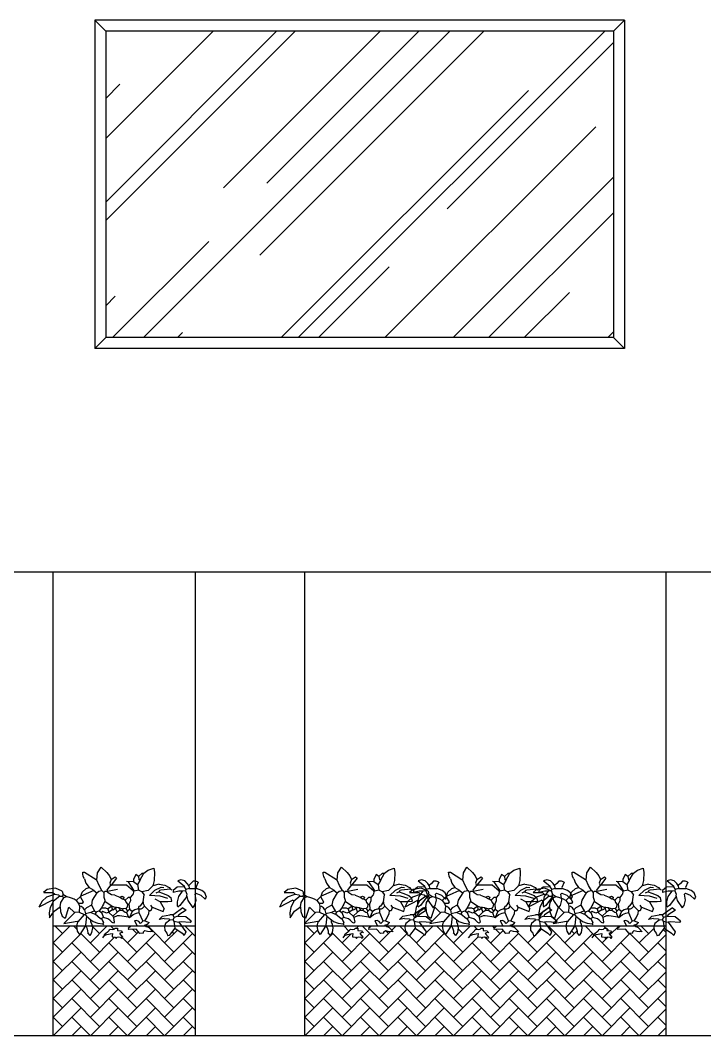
# Model space of a CAD drawing. Extents: x -165 to 197, y 154 to 653.
# Drawn here: x 42.557 to 45.684, y 460.847 to 465.487 of the extents above; entities that cross this region are included whole.
import ezdxf

# ---------------------------------------------------------------- set-up
doc = ezdxf.new("R2010")
doc.units = 0
doc.header["$MEASUREMENT"] = 0
doc.layers.get('0').update_dxf_attribs({"linetype": 'CONTINUOUS'})
doc.layers.add('AIT-PAREDE', color=4, linetype='CONTINUOUS', lineweight=30)
doc.layers.add('FININHA', color=251, linetype='CONTINUOUS', lineweight=25)
doc.layers.add('AIT-VEGETAÇÃO 25', color=92, linetype='CONTINUOUS')
doc.layers.add('REVESTIMENTO', color=9, linetype='CONTINUOUS')

# ---------------------------------------------------------------- blocks, each defined once
blk = doc.blocks.new('BUSCH1')
for p, q in [((-6.87, 7.43), (-6.56, 7.43)), ((-6.85, 7.18), (-6.87, 7.43)), ((-6.78, 6.73), (-6.85, 7.18)), ((-6.56, 7.43), (-4.64, 6.2)), ((-4.49, 6.13), (-4.38, 7.36)), ((-4.38, 7.36), (-3.78, 8.29)), ((-3.78, 8.29), (-2.83, 7.4)), ((-2.83, 7.4), (-2.4, 6.84)), ((-2.4, 6.84), (-2.1, 6.2)), ((2.05, 7.05), (1.66, 6.2)), ((2.51, 6.74), (2.05, 7.05)), ((2.51, 6.74), (3.12, 7.28)), ((2.74, 6.05), (3.42, 7.29)), ((3.12, 7.28), (3.43, 7.28)), ((3.42, 7.29), (4.09, 7.8)), ((4.09, 7.8), (5.08, 8.14)), ((5.08, 8.14), (5.19, 7.4)), ((5.19, 7.4), (5.11, 6.07)), ((-6.56, 6.36), (-6.78, 6.73)), ((-6.56, 6.36), (-6.33, 5.59)), ((-6.33, 5.59), (-5.79, 4.9)), ((-4.64, 6.2), (-4.49, 6.13)), ((-4.1, 5.22), (-4.49, 6.13)), ((-3.64, 4.36), (-4.1, 5.22)), ((-2.18, 5.28), (-2.8, 4.43)), ((-2.1, 6.2), (-2.34, 5.59)), ((-2.34, 5.59), (-2.18, 5.28)), ((-2.18, 5.28), (-2.1, 5.28)), ((-2.1, 6.2), (-1.41, 6.66)), ((-1.18, 6.43), (-2.1, 5.28)), ((-2.1, 5.28), (-2.03, 5.28)), ((0.46, 5.28), (-2.03, 5.28)), ((-1.41, 6.66), (-1.18, 6.43)), ((1.66, 4.28), (0.46, 5.28)), ((0.74, 5.82), (0.51, 5.9)), ((1.66, 5.9), (0.74, 5.82)), ((0.74, 5.82), (1.79, 4.24)), ((1.66, 6.2), (1.66, 5.9)), ((1.66, 5.9), (2.35, 5.36)), ((2.74, 6.05), (2.35, 5.36)), ((2.35, 5.36), (2.51, 4.43)), ((2.51, 6.74), (2.58, 6.2)), ((2.58, 6.2), (2.74, 6.05)), ((4.89, 5.13), (4.12, 4.36)), ((5.11, 6.07), (4.89, 5.13)), ((5.97, 5.43), (4.89, 5.13)), ((4.89, 5.13), (4.89, 5.2)), ((5.97, 5.43), (6.92, 5.29)), ((6.92, 5.29), (7.66, 4.85)), ((9.64, 6.15), (9.09, 6.01)), ((9.09, 6.01), (10.16, 5.16)), ((10.27, 6), (9.64, 6.15)), ((10.16, 5.16), (10.16, 5.01)), ((10.7, 5.55), (10.27, 6)), ((10.93, 5.24), (10.7, 5.55)), ((11.32, 5.55), (10.93, 5.24)), ((10.93, 5.24), (11.01, 4.7)), ((11.68, 5.92), (11.32, 5.55)), ((12.11, 5.96), (11.68, 5.92)), ((12.55, 5.78), (12.11, 5.96)), ((12.55, 5.78), (12.16, 4.85)), ((-12.83, 4.56), (-13.44, 4.03)), ((-13.42, 4.05), (-11.87, 4.05)), ((-12.88, 3.32), (-11.56, 3.74)), ((-11.47, 4.74), (-12.83, 4.56)), ((-11.87, 4.05), (-11.56, 3.74)), ((-10.71, 3.44), (-11.79, 2.59)), ((-11.56, 3.74), (-10.95, 3.67)), ((-10.31, 4.25), (-11.47, 4.74)), ((-10.95, 3.67), (-10.71, 3.44)), ((-10.71, 3.44), (-10.33, 3.44)), ((-10.18, 3.67), (-10.33, 3.44)), ((-10.02, 3.13), (-10.33, 3.44)), ((-10.31, 4.25), (-10.18, 3.67)), ((-9.68, 3.34), (-10.19, 3.69)), ((-7.26, 3.28), (-6.99, 4.11)), ((-6.79, 3.59), (-7.18, 3.44)), ((-6.99, 4.11), (-6.32, 4.7)), ((-5.03, 4.36), (-6.79, 3.59)), ((-6.32, 4.7), (-5.79, 4.9)), ((-5.79, 4.9), (-5.03, 4.43)), ((-4.49, 3.97), (-5.26, 2.74)), ((-5.03, 4.43), (-5.03, 4.36)), ((-5.03, 4.36), (-4.49, 3.97)), ((-4.49, 3.97), (-4.17, 4.25)), ((-4.17, 4.25), (-3.64, 4.36)), ((-3.64, 4.36), (-3.33, 4.05)), ((-3.18, 4.2), (-3.33, 4.05)), ((-3.33, 4.05), (-3.33, 3.28)), ((-2.8, 4.2), (-3.18, 4.2)), ((-2.8, 4.43), (-2.72, 4.28)), ((-2.72, 4.28), (-2.8, 4.2)), ((-2.58, 3.96), (-2.8, 4.2)), ((-2.72, 4.28), (-1.03, 4.59)), ((-2.05, 3.66), (-2.58, 3.96)), ((-1.49, 3.59), (-2.05, 3.66)), ((-1.49, 3.59), (-0.64, 3.28)), ((-0.64, 3.28), (-0.26, 3.44)), ((-0.26, 3.44), (0.05, 3.28)), ((1.51, 3.67), (1.12, 3.2)), ((1.59, 3.74), (1.51, 3.67)), ((1.66, 4.2), (1.59, 3.74)), ((1.66, 4.2), (1.66, 4.28)), ((2.51, 4.43), (1.79, 4.24)), ((3.05, 4.13), (2.51, 4.43)), ((4.12, 4.36), (3.05, 4.13)), ((3.05, 4.13), (3.43, 3.67)), ((3.28, 2.44), (3.43, 3.67)), ((4.34, 3.53), (5.27, 4.45)), ((6.13, 3.43), (4.34, 3.53)), ((5.27, 4.45), (6.3, 4.92)), ((5.89, 4.13), (5.43, 3.9)), ((6.04, 4.36), (5.89, 4.13)), ((5.89, 4.13), (6.51, 3.9)), ((6.27, 4.43), (6.04, 4.36)), ((7.44, 3.04), (6.13, 3.43)), ((7.89, 4.59), (6.27, 4.43)), ((6.3, 4.92), (6.78, 4.87)), ((6.51, 3.9), (7.51, 3.51)), ((7.51, 3.51), (7.97, 3.13)), ((7.66, 4.85), (7.89, 4.59)), ((7.89, 4.59), (8.12, 4.51)), ((9.01, 4.93), (8.32, 4.39)), ((8.32, 4.39), (8.32, 4.01)), ((9.28, 4.26), (8.32, 4.01)), ((10.16, 5.01), (9.01, 4.93)), ((9.86, 4.24), (9.21, 3.34)), ((9.86, 4.24), (9.28, 4.26)), ((10.39, 4.32), (9.86, 4.24)), ((10.16, 5.01), (10.47, 4.55)), ((10.47, 4.55), (10.39, 4.32)), ((10.39, 4.32), (10.62, 3.78)), ((11.01, 4.7), (10.47, 4.55)), ((10.62, 3.78), (10.55, 3.55)), ((10.55, 3.55), (10.62, 3.39)), ((11.01, 4.7), (12.24, 4.7)), ((12.16, 3.93), (12.01, 3.78)), ((12.18, 2.74), (12.01, 3.78)), ((12.16, 4.85), (12.24, 4.7)), ((12.16, 3.93), (12.99, 3.59)), ((13.13, 4.37), (12.24, 4.7)), ((12.99, 3.59), (13.7, 2.93)), ((13.63, 3.96), (13.13, 4.37)), ((13.93, 3.24), (13.63, 3.96)), ((-11.95, 2.74), (-14.23, 1.55)), ((-13.71, 2.59), (-14.23, 1.55)), ((-13.73, 2.55), (-12.88, 3.32)), ((-11.79, 2.59), (-12.32, 1.49)), ((-11.79, 2.59), (-11.95, 2.74)), ((-10.68, 1.61), (-10.56, 2.38)), ((-10.56, 2.38), (-10.04, 3.14)), ((-9.63, 3.32), (-10.02, 3.13)), ((-8.75, 3.09), (-9.68, 3.34)), ((-8.33, 2.9), (-8.75, 3.09)), ((-7.95, 2.67), (-8.33, 2.9)), ((-7.26, 3.36), (-7.95, 2.67)), ((-7.95, 2.67), (-7.56, 2.21)), ((-6.95, 2.21), (-7.56, 2.21)), ((-7.56, 2.21), (-7.41, 1.74)), ((-7.41, 1.74), (-7.49, 0.74)), ((-7.14, 1.7), (-7.41, 1.74)), ((-7.26, 3.36), (-7.26, 3.28)), ((-7.26, 3.28), (-6.79, 2.44)), ((-6.79, 2.44), (-6.95, 2.21)), ((-5.41, 1.9), (-6.26, 1.44)), ((-5.26, 2.74), (-5.41, 1.9)), ((-5.41, 1.9), (-4.87, 0.98)), ((-3.57, 1.82), (-3.72, 1.44)), ((-3.41, 2.05), (-3.57, 1.82)), ((-3.18, 2.59), (-3.41, 2.05)), ((-3.33, 3.28), (-3.18, 2.74)), ((-3.18, 2.74), (-3.18, 2.59)), ((-3.18, 2.59), (-1.95, 1.74)), ((-1.95, 1.74), (-2.03, 1.67)), ((-1.95, 1.74), (-1.49, 1.59)), ((-0.64, 3.28), (-0.18, 2.97)), ((-0.18, 2.97), (-0.03, 2.97)), ((0.05, 3.28), (-0.03, 2.97)), ((-0.03, 2.97), (0.28, 2.74)), ((0.74, 3.2), (0.28, 2.74)), ((0.28, 2.74), (0.43, 2.36)), ((0.43, 2.36), (0.66, 2.05)), ((0.66, 2.05), (0.59, 1.59)), ((0.66, 2.05), (0.89, 2.05)), ((1.12, 3.2), (0.74, 3.2)), ((1.13, 2.63), (0.89, 2.05)), ((0.89, 2.05), (0.97, 1.21)), ((1.12, 3.2), (1.13, 2.63)), ((2.58, 1.74), (2.58, 1.67)), ((2.74, 1.74), (2.58, 1.67)), ((3.05, 2.13), (2.74, 1.74)), ((3.28, 2.44), (3.05, 2.21)), ((3.05, 2.21), (3.05, 2.13)), ((3.51, 1.74), (3.12, 1.36)), ((3.28, 2.44), (3.28, 2.21)), ((3.28, 2.21), (3.51, 1.74)), ((3.51, 1.74), (4.28, 0.98)), ((4.81, 1.59), (4.58, 1.9)), ((6.12, 2.44), (5.28, 2.9)), ((6.12, 2.44), (6.2, 2.51)), ((6.12, 2.44), (6.81, 1.28)), ((6.2, 2.51), (7.43, 2.51)), ((7.43, 2.51), (8.12, 2.59)), ((8.12, 2.59), (7.97, 3.13)), ((9.21, 3.34), (9, 2.45)), ((9, 2.45), (9.01, 1.78)), ((9.01, 1.78), (9.16, 1.62)), ((9.47, 1.86), (9.16, 1.62)), ((10.62, 3.39), (9.47, 1.86)), ((10.62, 3.39), (10.77, 2.67)), ((10.77, 2.67), (11.62, 1.47)), ((11.62, 1.47), (11.93, 1.86)), ((11.93, 1.86), (12.18, 2.74)), ((13.7, 2.93), (13.93, 3.24)), ((-12.32, 1.49), (-12.49, 0.6)), ((-12.49, 0.6), (-12.43, -0.22)), ((-12.43, -0.22), (-11.7, 0.9)), ((-11.7, 0.9), (-10.68, 1.61)), ((-10.68, 1.61), (-10.63, 0.84)), ((-10.63, 0.84), (-10.35, 0.07)), ((-10.35, 0.07), (-9.84, -0.28)), ((-8.18, 0.67), (-10.03, -1.19)), ((-9.77, -0.26), (-9.18, 1.59)), ((-9.18, 1.59), (-8.33, 0.74)), ((-8.33, 0.74), (-8.18, 0.67)), ((-7.49, 0.74), (-8.18, 0.67)), ((-6.64, 0.36), (-7.72, -0.87)), ((-7.49, 0.74), (-6.64, 0.36)), ((-6.82, 1.48), (-7.14, 1.7)), ((-6.56, 1.13), (-6.82, 1.48)), ((-6.64, 0.36), (-6.49, 0.36)), ((-6.26, 1.44), (-6.56, 1.13)), ((-6.56, 1.13), (-6.41, 0.44)), ((-6.41, 0.44), (-6.49, 0.36)), ((-6.49, 0.36), (-6.26, 0.05)), ((-5.49, 0.67), (-6.41, 0.44)), ((-6.26, 0.05), (-6.41, -1.48)), ((-6.26, 0.05), (-5.49, -0.56)), ((-4.87, 0.98), (-5.49, 0.67)), ((-5.49, 0.67), (-4.95, 0.44)), ((-4.95, 0.44), (-4.8, 0.44)), ((-4.87, 0.98), (-4.64, 0.74)), ((-4.64, 0.74), (-4.8, 0.44)), ((-4.8, 0.44), (-3.87, -0.33)), ((-4.1, 0.98), (-4.64, 0.74)), ((-3.72, 1.44), (-4.1, 0.98)), ((-4.1, 0.98), (-3.72, 0.67)), ((-3.72, 1.44), (-3.03, 1.44)), ((-3.49, 0.82), (-3.72, 0.67)), ((-3.72, 0.67), (-3.41, -0.18)), ((-2.87, 0.59), (-3.49, 0.82)), ((-3.03, 1.44), (-2.64, 1.28)), ((-2.49, 0.74), (-2.87, 0.59)), ((-2.03, 1.67), (-2.64, 1.28)), ((-2.64, 1.28), (-2.57, 0.9)), ((-2.57, 0.9), (-2.49, 0.74)), ((-1.87, 1.13), (-2.49, 0.74)), ((-2.49, 0.74), (-2.49, 0.67)), ((-2.49, 0.67), (-1.8, 0.05)), ((-2.03, 1.67), (-1.95, 1.28)), ((-1.95, 1.28), (-1.87, 1.13)), ((-1.8, 1.05), (-1.87, 1.13)), ((-1.34, 1.36), (-1.8, 1.05)), ((-1.11, 0.74), (-1.8, 0.05)), ((-1.8, 0.05), (-1.72, -0.18)), ((-1.07, 0.1), (-1.73, -0.16)), ((-1.49, 1.59), (-1.34, 1.36)), ((-1.49, 1.59), (-1.18, 1.59)), ((-1.18, 1.59), (-1.34, 1.36)), ((-1.34, 1.36), (-1.34, 1.28)), ((-1.34, 1.28), (-1.11, 0.74)), ((-1.18, 1.59), (-0.87, 1.51)), ((-0.57, 1.05), (-1.11, 0.74)), ((-0.72, 0.13), (-1.07, 0.1)), ((-0.87, 1.51), (-0.11, 1.28)), ((-0.87, 1.51), (-0.57, 1.05)), ((0.82, -0.1), (-0.72, 0.13)), ((-0.57, 1.05), (-0.18, 1.05)), ((-0.11, 1.28), (-0.18, 1.05)), ((-0.18, 1.05), (0.28, 0.74)), ((0.36, 1.36), (-0.11, 1.28)), ((0.28, 0.74), (0.51, 0.67)), ((0.59, 1.59), (0.36, 1.36)), ((0.36, 1.36), (0.66, 0.9)), ((0.66, 0.9), (0.51, 0.67)), ((0.51, 0.67), (0.82, -0.1)), ((0.97, 1.21), (0.66, 0.9)), ((0.97, 1.21), (1.43, 0.9)), ((1.43, 0.82), (0.97, -0.18)), ((0.97, -0.18), (1.59, 0.34)), ((1.89, 1.13), (1.43, 0.82)), ((1.43, 0.9), (1.43, 0.82)), ((1.59, 0.34), (2.16, 0.59)), ((2.43, 1.28), (1.89, 1.13)), ((2.16, 0.59), (2.58, 0.67)), ((2.58, 1.67), (2.43, 1.28)), ((2.43, 1.28), (2.58, 1.21)), ((2.89, 1.21), (2.58, 1.21)), ((2.58, 1.21), (2.58, 0.67)), ((2.58, 0.67), (3.2, -0.79)), ((3.12, 1.36), (2.89, 1.21)), ((3.88, -0.24), (4.22, 0.53)), ((4.22, 0.53), (4.28, 0.98)), ((4.58, 0.98), (4.28, 0.98)), ((4.81, 1.59), (4.58, 0.98)), ((4.81, 1.59), (6.66, 0.82)), ((5.96, -0.48), (6.53, 0.08)), ((6.53, 0.08), (7.74, 0.28)), ((6.66, 0.82), (6.81, 1.28)), ((8.27, 0.28), (7.74, 0.28)), ((8.27, 0.36), (8.35, 0.36)), ((8.27, 0.36), (8.27, 0.28)), ((8.35, 0.36), (8.27, 0.28)), ((8.27, 0.28), (8.27, 0.21)), ((8.27, 0.21), (8.5, -0.18)), ((8.35, 0.36), (8.43, 0.36)), ((9.97, 1.44), (8.43, 0.36)), ((9.12, 0.05), (8.5, -0.18)), ((9.16, 1.62), (9.09, 1.55)), ((9.27, 0.28), (9.12, 0.05)), ((9.12, 0.05), (10.43, -0.02)), ((10.5, 1.05), (9.27, 0.28)), ((9.97, 1.44), (10.5, 1.05)), ((-10.03, -1.19), (-7.79, -0.79)), ((-7.89, -1.61), (-7.72, -0.87)), ((-7.73, -2.46), (-7.89, -1.61)), ((-7.79, -0.79), (-7.72, -0.87)), ((-6.49, -1.64), (-7.36, -3)), ((-6.41, -1.48), (-6.49, -1.64)), ((-6.41, -1.48), (-6.18, -1.89)), ((-5.49, -0.56), (-5.49, -0.64)), ((-5.49, -0.56), (-5.13, -0.82)), ((-5.49, -0.95), (-5.49, -0.64)), ((-5.29, -1.32), (-5.49, -0.95)), ((-5.19, -1.92), (-5.29, -1.32)), ((-5.13, -0.82), (-4.33, -1.14)), ((-4.33, -1.14), (-3.49, -1.25)), ((-3.87, -0.33), (-3.72, -0.33)), ((-3.41, -0.18), (-3.72, -0.33)), ((-3.72, -0.33), (-3.57, -0.72)), ((-3.57, -0.72), (-3.41, -1.02)), ((-3.57, -1.25), (-3.49, -1.25)), ((-3.41, -1.02), (-3.49, -1.25)), ((-3.49, -1.25), (-3.41, -1.41)), ((-2.63, -0.41), (-3.41, -0.18)), ((-2.32, -0.62), (-2.63, -0.41)), ((-1.95, -1.02), (-2.32, -0.62)), ((-1.72, -1.1), (-1.95, -1.02)), ((-1.72, -0.18), (-1.57, -0.95)), ((-1.57, -0.95), (-1.72, -1.1)), ((1.2, -1.64), (0.74, -2.02)), ((0.82, -0.1), (0.97, -0.18)), ((2.12, -1.64), (1.2, -1.64)), ((2.18, -0.68), (1.82, -0.72)), ((1.82, -0.72), (2.2, -1.48)), ((2.2, -1.48), (2.12, -1.64)), ((2.54, -0.83), (2.18, -0.68)), ((2.82, -1.18), (2.54, -0.83)), ((3.2, -0.79), (2.82, -1.18)), ((3.58, -0.72), (3.2, -0.79)), ((3.51, -1.48), (3.86, -1.35)), ((3.81, -1.72), (3.51, -1.48)), ((3.58, -0.72), (3.88, -0.24)), ((3.58, -0.72), (4.28, -1.02)), ((3.86, -1.35), (4.13, -1.2)), ((4.13, -1.2), (4.28, -1.02)), ((6.81, -0.33), (5.96, -0.48)), ((6.81, -0.33), (7.58, -0.41)), ((7.04, -1.18), (6.88, -1.7)), ((6.88, -1.7), (6.92, -2.37)), ((7.74, -0.64), (7.04, -1.18)), ((7.58, -0.41), (7.74, -0.64)), ((8.27, -0.56), (7.74, -0.64)), ((8.5, -0.18), (8.27, -0.56)), ((8.27, -0.56), (8.43, -0.79)), ((8.43, -0.79), (9.27, -0.95)), ((8.43, -0.79), (8.58, -1.95)), ((9.66, -0.87), (9.27, -0.95)), ((9.27, -0.95), (10.43, -2.56)), ((11.2, -1.02), (9.66, -0.87)), ((10.43, -0.02), (11.35, -0.72)), ((11.35, -0.72), (11.2, -1.02)), ((-7.36, -3), (-7.73, -2.46)), ((-6.18, -1.89), (-6.05, -2.39)), ((-6.05, -2.39), (-6.03, -2.72)), ((-5.64, -3.18), (-6.03, -2.72)), ((-5.64, -3.18), (-5.32, -2.69)), ((-5.32, -2.69), (-5.19, -1.92)), ((-3.26, -3.18), (-3.57, -3.56)), ((-2.72, -2.64), (-3.26, -3.1)), ((-3.26, -3.18), (-2.8, -3)), ((-3.26, -3.1), (-3.26, -3.18)), ((-2.8, -3), (-2.24, -2.91)), ((-2.49, -2.41), (-2.72, -2.64)), ((-2.41, -2.25), (-2.49, -2.33)), ((-2.49, -2.33), (-2.49, -2.41)), ((-2.41, -2.25), (-2.26, -2.1)), ((-2.26, -2.1), (-1.88, -2.2)), ((-2.24, -2.91), (-1.87, -2.87)), ((-1.87, -2.87), (-1.95, -3.33)), ((-1.95, -3.33), (-1.95, -3.41)), ((-1.95, -3.41), (-1.41, -3.48)), ((-1.88, -2.2), (-1.58, -2.1)), ((-1.58, -2.1), (-1.41, -1.95)), ((-1.41, -1.95), (-1.03, -1.95)), ((-1.11, -3.49), (-0.85, -3.41)), ((-1.03, -1.95), (-1.03, -2.33)), ((-1.03, -2.33), (-0.41, -2.41)), ((-0.85, -3.41), (-0.53, -3.46)), ((-0.26, -2.64), (-0.72, -2.87)), ((-0.72, -2.87), (-0.18, -3.48)), ((-0.41, -2.41), (-0.26, -2.64)), ((-0.11, -2.72), (-0.26, -2.64)), ((0.74, -2.02), (0.82, -2.18)), ((2.12, -2.1), (0.82, -2.18)), ((2.74, -2.87), (2.12, -2.1)), ((3.35, -2.79), (2.74, -2.87)), ((3.35, -2.56), (3.58, -2.33)), ((3.35, -2.79), (3.35, -2.56)), ((3.58, -2.33), (4.01, -2.47)), ((3.96, -1.74), (3.81, -1.72)), ((4.27, -1.91), (3.96, -1.74)), ((4.01, -2.47), (4.46, -2.51)), ((4.63, -2.22), (4.27, -1.91)), ((4.46, -2.51), (4.81, -2.48)), ((4.81, -2.48), (4.63, -2.22)), ((4.81, -2.48), (4.89, -2.56)), ((6.92, -2.37), (7.27, -2.79)), ((7.27, -2.79), (7.43, -3.25)), ((7.66, -3.18), (7.43, -3.25)), ((8.58, -1.95), (7.66, -3.18)), ((8.58, -1.95), (9.81, -2.79)), ((9.81, -2.79), (10.2, -3.18)), ((10.43, -2.56), (10.2, -3.18)), ((-1.41, -3.48), (-1.26, -3.71)), ((-1.26, -3.71), (-1.11, -3.49)), ((-0.53, -3.46), (-0.34, -3.71)), ((-0.18, -3.48), (-0.34, -3.71))]:
    blk.add_line(p, q)
for centre, start, end in [((0.46, 5.28), 49.844, 89.647), ((-10.31, 4.25), 12.8043, 67.5333)]:
    blk.add_arc(centre, 0.00000961, start, end)

msp = doc.modelspace()

# ---------------------------------------------------------------- hatches: boundary and pattern name
at = {"layer": 'FININHA'}
h = msp.add_hatch(dxfattribs=at)
h.set_pattern_fill('AR-RROOF', color=256, scale=0.5, angle=45, style=0)
h.set_pattern_definition([(45, (31.58763, 461.6972), (0.424264, 1.13137), [7.5, -1, 2.5, -0.5]), (45, (31.8811, 462.3442), (-0.82378, 0.116673), [1.5, -0.165, 3, -0.375]), (45, (31.4639, 462.1745), (1.601597, 2.0753584), [4, -0.7, 2, -0.5])])
h.paths.add_polyline_path([(45.2675, 465.4372), (42.9475, 465.4372), (42.9475, 464.0372), (45.2675, 464.0372)])
h.paths.add_polyline_path([(41.5775, 465.4372), (39.4175, 465.4372), (39.4175, 464.0372), (41.5775, 464.0372)])
h.paths.add_polyline_path([(37.9475, 465.4372), (34.5475, 465.4372), (34.5475, 464.0372), (37.9475, 464.0372)])
h.paths.add_polyline_path([(33.4876, 465.4372), (32.2376, 465.4372), (32.2376, 464.0372), (33.4876, 464.0372)])
h.paths.add_polyline_path([(37.1075, 462.5972), (35.2075, 462.5972), (35.2075, 461.6972), (37.1075, 461.6972)])
at = {"layer": 'REVESTIMENTO'}
h = msp.add_hatch(dxfattribs=at)
h.set_pattern_fill('AR-HBONE', color=256, scale=0.015, style=0)
h.set_pattern_definition([(45, (42.70752, 460.847204), (0, 0.084853), [0.18, -0.06]), (135, (42.749944, 460.88963), (0, 0.084853), [0.18, -0.06])])
h.paths.add_polyline_path([(43.3575, 461.3472), (43.2949, 461.3472), (43.3127, 461.3222), (43.3065, 461.3055), (43.296, 461.3159), (43.2626, 461.3389), (43.2375, 461.3055), (43.2312, 461.3034), (43.227, 461.3159), (43.2173, 461.3275), (43.2162, 461.3472), (43.1303, 461.3472), (43.133, 461.3452), (43.137, 461.3444), (43.1455, 461.34), (43.1551, 461.3315), (43.1602, 461.3243), (43.1602, 461.3243), (43.1505, 461.3235), (43.1382, 461.3247), (43.1267, 461.3285), (43.1204, 461.3222), (43.1204, 461.3159), (43.1037, 461.3138), (43.087, 461.3347), (43.0515, 461.3326), (43.0494, 461.3368), (43.0618, 461.3472), (42.8869, 461.3472), (42.8881, 461.3396), (42.8845, 461.3186), (42.8759, 461.3055), (42.8654, 461.318), (42.8649, 461.3268), (42.8613, 461.3403), (42.8574, 461.3472), (42.8529, 461.3472), (42.829, 461.3104), (42.8192, 461.325), (42.8151, 461.3472), (42.7075, 461.3472), (42.7075, 460.8472), (43.3575, 460.8472)])
h.paths.add_polyline_path([(43.0201, 461.2908), (43.0148, 461.2977), (43.0063, 461.2992), (42.9991, 461.2969), (42.995, 461.2908), (42.9909, 461.2971), (42.9762, 461.2992), (42.9762, 461.3013), (42.9783, 461.3138), (42.9684, 461.3126), (42.9531, 461.3104), (42.9407, 461.3055), (42.9407, 461.3076), (42.9553, 461.3201), (42.9616, 461.3264), (42.9616, 461.3285), (42.9637, 461.3305), (42.9679, 461.3347), (42.9781, 461.3321), (42.9863, 461.3347), (42.9909, 461.3389), (43.0013, 461.3389), (43.0013, 461.3285), (43.018, 461.3264), (43.0222, 461.3201), (43.0097, 461.3138), (43.0243, 461.2971)], flags=16)
h = msp.add_hatch(dxfattribs=at)
h.set_pattern_fill('AR-HBONE', color=256, scale=0.015, style=0)
h.set_pattern_definition([(45, (43.85752, 460.847204), (0, 0.0848528), [0.18, -0.06]), (135, (43.899944, 460.88963), (0, 0.0848528), [0.18, -0.06])])
h.paths.add_polyline_path([(45.5075, 461.3326), (45.4983, 461.3389), (45.4733, 461.3055), (45.467, 461.3034), (45.4628, 461.3159), (45.453, 461.3275), (45.452, 461.3472), (45.3661, 461.3472), (45.3688, 461.3452), (45.3728, 461.3444), (45.3813, 461.34), (45.3909, 461.3315), (45.3959, 461.3243), (45.3959, 461.3243), (45.3862, 461.3235), (45.374, 461.3247), (45.3625, 461.3285), (45.3562, 461.3222), (45.3562, 461.3159), (45.3395, 461.3138), (45.3228, 461.3347), (45.2872, 461.3326), (45.2852, 461.3368), (45.2976, 461.3472), (45.1227, 461.3472), (45.1238, 461.3396), (45.1203, 461.3186), (45.1117, 461.3055), (45.1012, 461.318), (45.1006, 461.3268), (45.0971, 461.3403), (45.0932, 461.3472), (45.0886, 461.3472), (45.0648, 461.3104), (45.0549, 461.325), (45.0508, 461.3472), (44.9661, 461.3472), (44.984, 461.3222), (44.9777, 461.3055), (44.9673, 461.3159), (44.9338, 461.3389), (44.9088, 461.3055), (44.9025, 461.3034), (44.8983, 461.3159), (44.8885, 461.3275), (44.8875, 461.3472), (44.8016, 461.3472), (44.8043, 461.3452), (44.8083, 461.3444), (44.8168, 461.34), (44.8264, 461.3315), (44.8314, 461.3243), (44.8314, 461.3243), (44.8217, 461.3235), (44.8095, 461.3247), (44.798, 461.3285), (44.7917, 461.3222), (44.7917, 461.3159), (44.775, 461.3138), (44.7583, 461.3347), (44.7227, 461.3326), (44.7207, 461.3368), (44.7331, 461.3472), (44.5582, 461.3472), (44.5593, 461.3396), (44.5558, 461.3186), (44.5472, 461.3055), (44.5367, 461.318), (44.5361, 461.3268), (44.5326, 461.3403), (44.5287, 461.3472), (44.5241, 461.3472), (44.5003, 461.3104), (44.4904, 461.325), (44.4863, 461.3472), (44.3932, 461.3472), (44.4111, 461.3222), (44.4048, 461.3055), (44.3943, 461.3159), (44.3609, 461.3389), (44.3358, 461.3055), (44.3295, 461.3034), (44.3254, 461.3159), (44.3156, 461.3275), (44.3146, 461.3472), (44.2286, 461.3472), (44.2313, 461.3452), (44.2354, 461.3444), (44.2438, 461.34), (44.2534, 461.3315), (44.2585, 461.3243), (44.2585, 461.3243), (44.2488, 461.3235), (44.2365, 461.3247), (44.225, 461.3285), (44.2188, 461.3222), (44.2188, 461.3159), (44.202, 461.3138), (44.1853, 461.3347), (44.1498, 461.3326), (44.1477, 461.3368), (44.1602, 461.3472), (43.9852, 461.3472), (43.9864, 461.3396), (43.9828, 461.3186), (43.9742, 461.3055), (43.9638, 461.318), (43.9632, 461.3268), (43.9596, 461.3403), (43.9557, 461.3472), (43.9512, 461.3472), (43.9274, 461.3104), (43.9175, 461.325), (43.9134, 461.3472), (43.8575, 461.3472), (43.8575, 460.8472), (45.5075, 460.8472)])
h.paths.add_polyline_path([(45.2559, 461.2908), (45.2506, 461.2977), (45.242, 461.2992), (45.2349, 461.2969), (45.2308, 461.2908), (45.2266, 461.2971), (45.2117, 461.2992), (45.2141, 461.3138), (45.2042, 461.3126), (45.1888, 461.3104), (45.1765, 461.3055), (45.1765, 461.3076), (45.1911, 461.3201), (45.1974, 461.3264), (45.1974, 461.3285), (45.1995, 461.3305), (45.2036, 461.3347), (45.2138, 461.3321), (45.222, 461.3347), (45.2266, 461.3389), (45.2371, 461.3389), (45.2371, 461.3285), (45.2538, 461.3264), (45.258, 461.3201), (45.2454, 461.3138), (45.2601, 461.2971)], flags=16)
h.paths.add_polyline_path([(44.6956, 461.2971), (44.6914, 461.2908), (44.6861, 461.2977), (44.6775, 461.2992), (44.6704, 461.2969), (44.6663, 461.2908), (44.6621, 461.2971), (44.6472, 461.2992), (44.6496, 461.3138), (44.6397, 461.3126), (44.6243, 461.3104), (44.612, 461.3055), (44.612, 461.3076), (44.6266, 461.3201), (44.6329, 461.3264), (44.6329, 461.3285), (44.635, 461.3305), (44.6391, 461.3347), (44.6493, 461.3321), (44.6575, 461.3347), (44.6621, 461.3389), (44.6726, 461.3389), (44.6726, 461.3285), (44.6893, 461.3264), (44.6935, 461.3201), (44.6809, 461.3138)], flags=16)
h.paths.add_polyline_path([(44.1226, 461.2971), (44.1184, 461.2908), (44.1132, 461.2977), (44.1046, 461.2992), (44.0974, 461.2969), (44.0934, 461.2908), (44.0892, 461.2971), (44.0742, 461.2992), (44.0766, 461.3138), (44.0667, 461.3126), (44.0514, 461.3104), (44.039, 461.3055), (44.039, 461.3076), (44.0536, 461.3201), (44.0599, 461.3264), (44.0599, 461.3285), (44.062, 461.3305), (44.0662, 461.3347), (44.0764, 461.3321), (44.0846, 461.3347), (44.0892, 461.3389), (44.0996, 461.3389), (44.0996, 461.3285), (44.1163, 461.3264), (44.1205, 461.3201), (44.108, 461.3138)], flags=16)

# ---------------------------------------------------------------- linework, layer by layer
at = {"layer": 'AIT-PAREDE'}
for p, q in [((20.3963, 462.9672), (49.0075, 462.9672)), ((42.7075, 460.8472), (42.7075, 462.9672)), ((43.3575, 460.8472), (43.3575, 462.9672)), ((43.8575, 460.8472), (43.8575, 462.9672)), ((45.5075, 460.8472), (45.5075, 462.9672)), ((53.0036, 460.8472), (38.2575, 460.8472))]:
    msp.add_line(p, q, dxfattribs=at)
at = {"layer": 'FININHA'}
for p, q in [((42.8975, 465.4872), (42.8975, 463.9872)), ((45.3175, 465.4872), (42.8975, 465.4872)), ((42.9475, 465.4372), (42.8975, 465.4872)), ((45.2675, 465.4372), (45.3175, 465.4872)), ((45.3175, 465.4872), (45.3175, 463.9872)), ((45.2675, 465.4372), (42.9475, 465.4372)), ((42.9475, 465.4372), (42.9475, 464.0372)), ((45.2675, 465.4372), (45.2675, 464.0372)), ((42.9475, 464.0372), (42.8975, 463.9872)), ((45.2675, 464.0372), (42.9475, 464.0372)), ((45.2675, 464.0372), (45.3175, 463.9872)), ((45.3175, 463.9872), (42.8975, 463.9872))]:
    msp.add_line(p, q, dxfattribs=at)
at = {"layer": 'REVESTIMENTO'}
for p, q in [((43.3575, 461.3472), (42.7075, 461.3472)), ((45.5075, 461.3472), (43.8575, 461.3472))]:
    msp.add_line(p, q, dxfattribs=at)

# ---------------------------------------------------------------- block references
at = {"layer": 'AIT-VEGETAÇÃO 25', "xscale": 0.0271874999999682, "yscale": 0.0271874999999966, "zscale": 0.0271875}
for p in [(43.0293, 461.3918), (44.1276, 461.3918), (44.7005, 461.3918), (45.265, 461.3918)]:
    msp.add_blockref('BUSCH1', p, dxfattribs=at)

doc.saveas('drawing.dxf')
